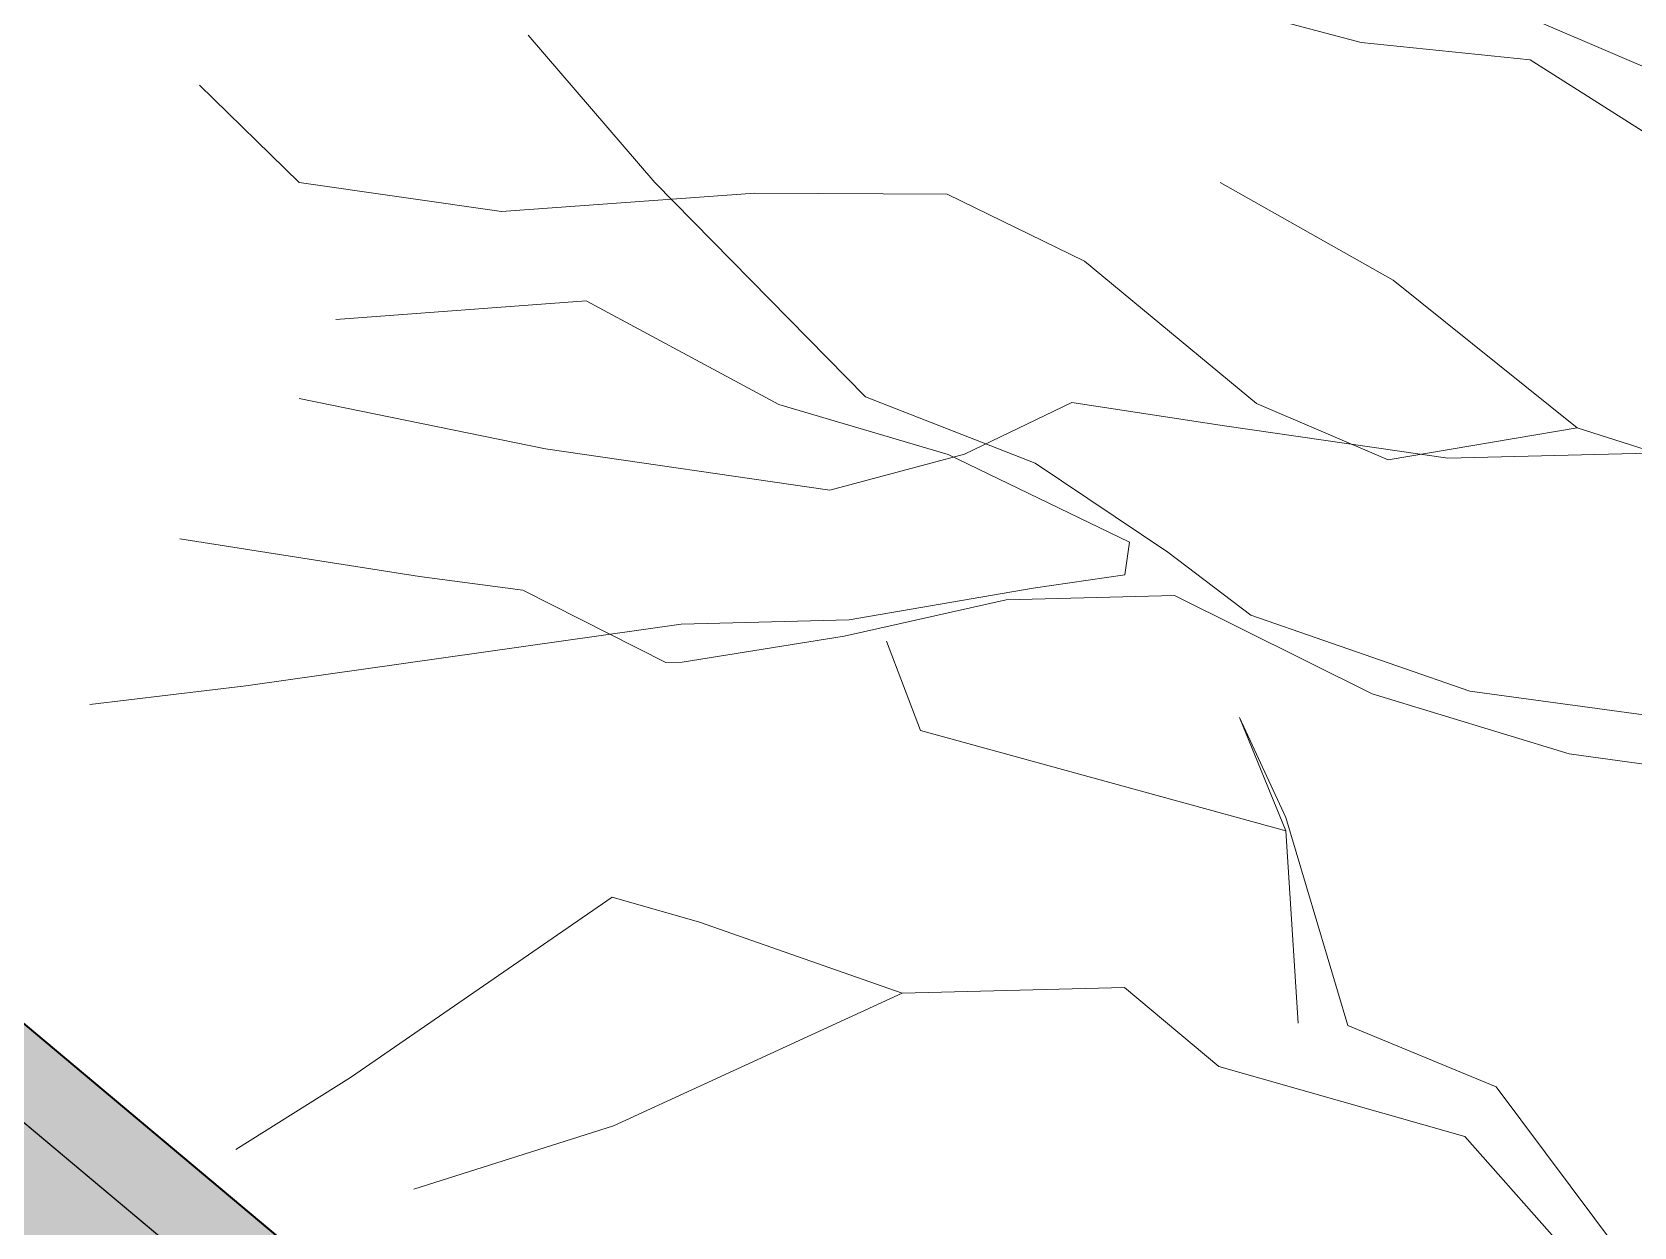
# Model space of a CAD drawing. Header units: millimetres. Extents: x -13512 to 8923, y -6533 to 5096.
# Drawn here: x -1076.1 to -864.2, y -5757 to -5599 of the extents above; entities that cross this region are included whole.
import ezdxf

# ---------------------------------------------------------------- set-up
doc = ezdxf.new("R2010")
doc.units = ezdxf.units.MM
for name, color, linetype, lineweight in [('A-RYS ELEWACJI', 30, 'Continuous', 35), ('B-DACHÓWKA', 250, 'Continuous', 0), ('B-materiały', 9, 'Continuous', 0), ('C-DACH CIENKA', 191, 'Continuous', 0), ('Layer1', 7, 'Continuous', 0)]:
    doc.layers.add(name, color=color, linetype=linetype, lineweight=lineweight)

msp = doc.modelspace()

# ---------------------------------------------------------------- hatches: boundary and pattern name
at = {"layer": 'B-DACHÓWKA', "transparency": 33554636}
h = msp.add_hatch(color=256, dxfattribs=at)
h.dxf.hatch_style = 1
h.paths.add_polyline_path([(-1363.77, -5502.74), (-1363.77, -5528.85), (-749.57, -6044.23), (-749.57, -6018.15)])
h.paths.add_polyline_path([(-749.57, -6018.12), (-743.15, -6010.48), (-1363.77, -5489.68), (-1363.77, -5502.74)])

# ---------------------------------------------------------------- linework, layer by layer
at = {"layer": 'A-RYS ELEWACJI'}
msp.add_line((-1363.77, -5489.68), (-743.15, -6010.48), dxfattribs=at)
at = {"layer": 'B-materiały'}
for points in [[(-1363.77, -5489.68), (-1363.77, -5502.74), (-749.57, -6018.12), (-743.15, -6010.48), (-1363.77, -5489.68)], [(-1363.77, -5502.74), (-1363.77, -5528.85), (-749.57, -6044.23), (-749.57, -6018.15), (-1363.77, -5502.74)]]:
    msp.add_lwpolyline(points, dxfattribs=at)
at = {"layer": 'C-DACH CIENKA'}
msp.add_line((-1363.77, -5502.74), (-749.57, -6018.15), dxfattribs=at)
at = {"layer": 'Layer1'}
for p, q in [((-909.3, -5583.69), (-857.81, -5605.76)), ((-909.3, -5583.69), (-857.81, -5605.76)), ((-909.3, -5583.69), (-857.81, -5605.76)), ((-909.3, -5583.69), (-857.81, -5605.76)), ((-909.3, -5583.69), (-857.81, -5605.76)), ((-909.3, -5583.69), (-857.81, -5605.76)), ((-909.3, -5583.69), (-857.81, -5605.76)), ((-909.3, -5583.69), (-857.81, -5605.76)), ((-900.3, -5600.36), (-929.93, -5592.49)), ((-900.3, -5600.36), (-929.93, -5592.49)), ((-900.3, -5600.36), (-929.93, -5592.49)), ((-900.3, -5600.36), (-929.93, -5592.49)), ((-900.3, -5600.36), (-929.93, -5592.49)), ((-900.3, -5600.36), (-929.93, -5592.49)), ((-900.3, -5600.36), (-929.93, -5592.49)), ((-900.3, -5600.36), (-929.93, -5592.49)), ((-1010.49, -5599.37), (-993.73, -5618.89)), ((-1010.49, -5599.37), (-993.73, -5618.89)), ((-1010.49, -5599.37), (-993.73, -5618.89)), ((-1010.49, -5599.37), (-993.73, -5618.89)), ((-1010.49, -5599.37), (-993.73, -5618.89)), ((-1010.49, -5599.37), (-993.73, -5618.89)), ((-1010.49, -5599.37), (-993.73, -5618.89)), ((-1010.49, -5599.37), (-993.73, -5618.89)), ((-877.98, -5602.67), (-900.3, -5600.36)), ((-877.98, -5602.67), (-900.3, -5600.36)), ((-877.98, -5602.67), (-900.3, -5600.36)), ((-877.98, -5602.67), (-900.3, -5600.36)), ((-877.98, -5602.67), (-900.3, -5600.36)), ((-877.98, -5602.67), (-900.3, -5600.36)), ((-877.98, -5602.67), (-900.3, -5600.36)), ((-877.98, -5602.67), (-900.3, -5600.36)), ((-860.48, -5613.72), (-877.98, -5602.67)), ((-860.48, -5613.72), (-877.98, -5602.67)), ((-860.48, -5613.72), (-877.98, -5602.67)), ((-860.48, -5613.72), (-877.98, -5602.67)), ((-860.48, -5613.72), (-877.98, -5602.67)), ((-860.48, -5613.72), (-877.98, -5602.67)), ((-860.48, -5613.72), (-877.98, -5602.67)), ((-860.48, -5613.72), (-877.98, -5602.67)), ((-1053.99, -5605.99), (-1040.78, -5618.89)), ((-1053.99, -5605.99), (-1040.78, -5618.89)), ((-1053.99, -5605.99), (-1040.78, -5618.89)), ((-1053.99, -5605.99), (-1040.78, -5618.89)), ((-1053.99, -5605.99), (-1040.78, -5618.89)), ((-1053.99, -5605.99), (-1040.78, -5618.89)), ((-1053.99, -5605.99), (-1040.78, -5618.89)), ((-1053.99, -5605.99), (-1040.78, -5618.89)), ((-1040.78, -5618.89), (-1014.03, -5622.72)), ((-1040.78, -5618.89), (-1014.03, -5622.72)), ((-1040.78, -5618.89), (-1014.03, -5622.72)), ((-1040.78, -5618.89), (-1014.03, -5622.72)), ((-1040.78, -5618.89), (-1014.03, -5622.72)), ((-1040.78, -5618.89), (-1014.03, -5622.72)), ((-1040.78, -5618.89), (-1014.03, -5622.72)), ((-1040.78, -5618.89), (-1014.03, -5622.72)), ((-993.73, -5618.89), (-965.89, -5647.23)), ((-993.73, -5618.89), (-965.89, -5647.23)), ((-993.73, -5618.89), (-965.89, -5647.23)), ((-993.73, -5618.89), (-965.89, -5647.23)), ((-993.73, -5618.89), (-965.89, -5647.23)), ((-993.73, -5618.89), (-965.89, -5647.23)), ((-993.73, -5618.89), (-965.89, -5647.23)), ((-993.73, -5618.89), (-965.89, -5647.23)), ((-918.97, -5618.89), (-896.09, -5631.78)), ((-918.97, -5618.89), (-896.09, -5631.78)), ((-918.97, -5618.89), (-896.09, -5631.78)), ((-918.97, -5618.89), (-896.09, -5631.78)), ((-918.97, -5618.89), (-896.09, -5631.78)), ((-918.97, -5618.89), (-896.09, -5631.78)), ((-918.97, -5618.89), (-896.09, -5631.78)), ((-918.97, -5618.89), (-896.09, -5631.78)), ((-1014.03, -5622.72), (-980.52, -5620.28)), ((-1014.03, -5622.72), (-980.52, -5620.28)), ((-1014.03, -5622.72), (-980.52, -5620.28)), ((-1014.03, -5622.72), (-980.52, -5620.28)), ((-1014.03, -5622.72), (-980.52, -5620.28)), ((-1014.03, -5622.72), (-980.52, -5620.28)), ((-1014.03, -5622.72), (-980.52, -5620.28)), ((-1014.03, -5622.72), (-980.52, -5620.28)), ((-980.52, -5620.28), (-955.08, -5620.4)), ((-980.52, -5620.28), (-955.08, -5620.4)), ((-980.52, -5620.28), (-955.08, -5620.4)), ((-980.52, -5620.28), (-955.08, -5620.4)), ((-980.52, -5620.28), (-955.08, -5620.4)), ((-980.52, -5620.28), (-955.08, -5620.4)), ((-980.52, -5620.28), (-955.08, -5620.4)), ((-980.52, -5620.28), (-955.08, -5620.4)), ((-955.08, -5620.4), (-936.91, -5629.28)), ((-955.08, -5620.4), (-936.91, -5629.28)), ((-955.08, -5620.4), (-936.91, -5629.28)), ((-955.08, -5620.4), (-936.91, -5629.28)), ((-955.08, -5620.4), (-936.91, -5629.28)), ((-955.08, -5620.4), (-936.91, -5629.28)), ((-955.08, -5620.4), (-936.91, -5629.28)), ((-955.08, -5620.4), (-936.91, -5629.28)), ((-936.91, -5629.28), (-914.18, -5648.09)), ((-936.91, -5629.28), (-914.18, -5648.09)), ((-936.91, -5629.28), (-914.18, -5648.09)), ((-936.91, -5629.28), (-914.18, -5648.09)), ((-936.91, -5629.28), (-914.18, -5648.09)), ((-936.91, -5629.28), (-914.18, -5648.09)), ((-936.91, -5629.28), (-914.18, -5648.09)), ((-936.91, -5629.28), (-914.18, -5648.09)), ((-896.09, -5631.78), (-871.74, -5651.34)), ((-896.09, -5631.78), (-871.74, -5651.34)), ((-896.09, -5631.78), (-871.74, -5651.34)), ((-896.09, -5631.78), (-871.74, -5651.34)), ((-896.09, -5631.78), (-871.74, -5651.34)), ((-896.09, -5631.78), (-871.74, -5651.34)), ((-896.09, -5631.78), (-871.74, -5651.34)), ((-896.09, -5631.78), (-871.74, -5651.34)), ((-1002.83, -5634.52), (-1035.95, -5637.01)), ((-1002.83, -5634.52), (-1035.95, -5637.01)), ((-1002.83, -5634.52), (-1035.95, -5637.01)), ((-1002.83, -5634.52), (-1035.95, -5637.01)), ((-1002.83, -5634.52), (-1035.95, -5637.01)), ((-1002.83, -5634.52), (-1035.95, -5637.01)), ((-1002.83, -5634.52), (-1035.95, -5637.01)), ((-1002.83, -5634.52), (-1035.95, -5637.01)), ((-977.35, -5648.24), (-1002.83, -5634.52)), ((-977.35, -5648.24), (-1002.83, -5634.52)), ((-977.35, -5648.24), (-1002.83, -5634.52)), ((-977.35, -5648.24), (-1002.83, -5634.52)), ((-977.35, -5648.24), (-1002.83, -5634.52)), ((-977.35, -5648.24), (-1002.83, -5634.52)), ((-977.35, -5648.24), (-1002.83, -5634.52)), ((-977.35, -5648.24), (-1002.83, -5634.52)), ((-1008.23, -5654.08), (-1040.78, -5647.46)), ((-1008.23, -5654.08), (-1040.78, -5647.46)), ((-1008.23, -5654.08), (-1040.78, -5647.46)), ((-1008.23, -5654.08), (-1040.78, -5647.46)), ((-1008.23, -5654.08), (-1040.78, -5647.46)), ((-1008.23, -5654.08), (-1040.78, -5647.46)), ((-1008.23, -5654.08), (-1040.78, -5647.46)), ((-1008.23, -5654.08), (-1040.78, -5647.46)), ((-954.93, -5654.86), (-977.35, -5648.24)), ((-954.93, -5654.86), (-977.35, -5648.24)), ((-954.93, -5654.86), (-977.35, -5648.24)), ((-954.93, -5654.86), (-977.35, -5648.24)), ((-954.93, -5654.86), (-977.35, -5648.24)), ((-954.93, -5654.86), (-977.35, -5648.24)), ((-954.93, -5654.86), (-977.35, -5648.24)), ((-954.93, -5654.86), (-977.35, -5648.24)), ((-965.89, -5647.23), (-943.42, -5656)), ((-965.89, -5647.23), (-943.42, -5656)), ((-965.89, -5647.23), (-943.42, -5656)), ((-965.89, -5647.23), (-943.42, -5656)), ((-965.89, -5647.23), (-943.42, -5656)), ((-965.89, -5647.23), (-943.42, -5656)), ((-965.89, -5647.23), (-943.42, -5656)), ((-965.89, -5647.23), (-943.42, -5656)), ((-938.59, -5647.98), (-952.78, -5654.8)), ((-938.59, -5647.98), (-952.78, -5654.8)), ((-938.59, -5647.98), (-952.78, -5654.8)), ((-938.59, -5647.98), (-952.78, -5654.8)), ((-938.59, -5647.98), (-952.78, -5654.8)), ((-938.59, -5647.98), (-952.78, -5654.8)), ((-938.59, -5647.98), (-952.78, -5654.8)), ((-938.59, -5647.98), (-952.78, -5654.8)), ((-918.41, -5651.07), (-938.59, -5647.98)), ((-918.41, -5651.07), (-938.59, -5647.98)), ((-918.41, -5651.07), (-938.59, -5647.98)), ((-918.41, -5651.07), (-938.59, -5647.98)), ((-918.41, -5651.07), (-938.59, -5647.98)), ((-918.41, -5651.07), (-938.59, -5647.98)), ((-918.41, -5651.07), (-938.59, -5647.98)), ((-918.41, -5651.07), (-938.59, -5647.98)), ((-914.18, -5648.09), (-896.76, -5655.55)), ((-914.18, -5648.09), (-896.76, -5655.55)), ((-914.18, -5648.09), (-896.76, -5655.55)), ((-914.18, -5648.09), (-896.76, -5655.55)), ((-914.18, -5648.09), (-896.76, -5655.55)), ((-914.18, -5648.09), (-896.76, -5655.55)), ((-914.18, -5648.09), (-896.76, -5655.55)), ((-914.18, -5648.09), (-896.76, -5655.55)), ((-888.87, -5655.35), (-918.41, -5651.07)), ((-888.87, -5655.35), (-918.41, -5651.07)), ((-888.87, -5655.35), (-918.41, -5651.07)), ((-888.87, -5655.35), (-918.41, -5651.07)), ((-888.87, -5655.35), (-918.41, -5651.07)), ((-888.87, -5655.35), (-918.41, -5651.07)), ((-888.87, -5655.35), (-918.41, -5651.07)), ((-888.87, -5655.35), (-918.41, -5651.07)), ((-896.76, -5655.55), (-871.74, -5651.34)), ((-896.76, -5655.55), (-871.74, -5651.34)), ((-896.76, -5655.55), (-871.74, -5651.34)), ((-896.76, -5655.55), (-871.74, -5651.34)), ((-896.76, -5655.55), (-871.74, -5651.34)), ((-896.76, -5655.55), (-871.74, -5651.34)), ((-896.76, -5655.55), (-871.74, -5651.34)), ((-896.76, -5655.55), (-871.74, -5651.34)), ((-871.74, -5651.34), (-852.92, -5657.33)), ((-871.74, -5651.34), (-852.92, -5657.33)), ((-871.74, -5651.34), (-852.92, -5657.33)), ((-871.74, -5651.34), (-852.92, -5657.33)), ((-871.74, -5651.34), (-852.92, -5657.33)), ((-871.74, -5651.34), (-852.92, -5657.33)), ((-871.74, -5651.34), (-852.92, -5657.33)), ((-871.74, -5651.34), (-852.92, -5657.33)), ((-970.61, -5659.56), (-1008.23, -5654.08)), ((-970.61, -5659.56), (-1008.23, -5654.08)), ((-970.61, -5659.56), (-1008.23, -5654.08)), ((-970.61, -5659.56), (-1008.23, -5654.08)), ((-970.61, -5659.56), (-1008.23, -5654.08)), ((-970.61, -5659.56), (-1008.23, -5654.08)), ((-970.61, -5659.56), (-1008.23, -5654.08)), ((-970.61, -5659.56), (-1008.23, -5654.08)), ((-952.78, -5654.8), (-970.61, -5659.56)), ((-952.78, -5654.8), (-970.61, -5659.56)), ((-952.78, -5654.8), (-970.61, -5659.56)), ((-952.78, -5654.8), (-970.61, -5659.56)), ((-952.78, -5654.8), (-970.61, -5659.56)), ((-952.78, -5654.8), (-970.61, -5659.56)), ((-952.78, -5654.8), (-970.61, -5659.56)), ((-952.78, -5654.8), (-970.61, -5659.56)), ((-930.95, -5666.46), (-954.93, -5654.86)), ((-930.95, -5666.46), (-954.93, -5654.86)), ((-930.95, -5666.46), (-954.93, -5654.86)), ((-930.95, -5666.46), (-954.93, -5654.86)), ((-930.95, -5666.46), (-954.93, -5654.86)), ((-930.95, -5666.46), (-954.93, -5654.86)), ((-930.95, -5666.46), (-954.93, -5654.86)), ((-930.95, -5666.46), (-954.93, -5654.86)), ((-862.32, -5654.69), (-888.87, -5655.35)), ((-862.32, -5654.69), (-888.87, -5655.35)), ((-862.32, -5654.69), (-888.87, -5655.35)), ((-862.32, -5654.69), (-888.87, -5655.35)), ((-862.32, -5654.69), (-888.87, -5655.35)), ((-862.32, -5654.69), (-888.87, -5655.35)), ((-862.32, -5654.69), (-888.87, -5655.35)), ((-862.32, -5654.69), (-888.87, -5655.35)), ((-943.42, -5656), (-925.89, -5667.77)), ((-943.42, -5656), (-925.89, -5667.77)), ((-943.42, -5656), (-925.89, -5667.77)), ((-943.42, -5656), (-925.89, -5667.77)), ((-943.42, -5656), (-925.89, -5667.77)), ((-943.42, -5656), (-925.89, -5667.77)), ((-943.42, -5656), (-925.89, -5667.77)), ((-943.42, -5656), (-925.89, -5667.77)), ((-1024.89, -5670.97), (-1056.6, -5666.02)), ((-1024.89, -5670.97), (-1056.6, -5666.02)), ((-1024.89, -5670.97), (-1056.6, -5666.02)), ((-1024.89, -5670.97), (-1056.6, -5666.02)), ((-1024.89, -5670.97), (-1056.6, -5666.02)), ((-1024.89, -5670.97), (-1056.6, -5666.02)), ((-1024.89, -5670.97), (-1056.6, -5666.02)), ((-1024.89, -5670.97), (-1056.6, -5666.02)), ((-931.56, -5670.78), (-930.95, -5666.46)), ((-931.56, -5670.78), (-930.95, -5666.46)), ((-931.56, -5670.78), (-930.95, -5666.46)), ((-931.56, -5670.78), (-930.95, -5666.46)), ((-931.56, -5670.78), (-930.95, -5666.46)), ((-931.56, -5670.78), (-930.95, -5666.46)), ((-931.56, -5670.78), (-930.95, -5666.46)), ((-931.56, -5670.78), (-930.95, -5666.46)), ((-925.89, -5667.77), (-914.91, -5676.11)), ((-925.89, -5667.77), (-914.91, -5676.11)), ((-925.89, -5667.77), (-914.91, -5676.11)), ((-925.89, -5667.77), (-914.91, -5676.11)), ((-925.89, -5667.77), (-914.91, -5676.11)), ((-925.89, -5667.77), (-914.91, -5676.11)), ((-925.89, -5667.77), (-914.91, -5676.11)), ((-925.89, -5667.77), (-914.91, -5676.11)), ((-1011.2, -5672.78), (-1024.89, -5670.97)), ((-1011.2, -5672.78), (-1024.89, -5670.97)), ((-1011.2, -5672.78), (-1024.89, -5670.97)), ((-1011.2, -5672.78), (-1024.89, -5670.97)), ((-1011.2, -5672.78), (-1024.89, -5670.97)), ((-1011.2, -5672.78), (-1024.89, -5670.97)), ((-1011.2, -5672.78), (-1024.89, -5670.97)), ((-1011.2, -5672.78), (-1024.89, -5670.97)), ((-968.03, -5676.72), (-943.72, -5672.52)), ((-968.03, -5676.72), (-943.72, -5672.52)), ((-968.03, -5676.72), (-943.72, -5672.52)), ((-968.03, -5676.72), (-943.72, -5672.52)), ((-968.03, -5676.72), (-943.72, -5672.52)), ((-968.03, -5676.72), (-943.72, -5672.52)), ((-968.03, -5676.72), (-943.72, -5672.52)), ((-968.03, -5676.72), (-943.72, -5672.52)), ((-943.72, -5672.52), (-931.56, -5670.78)), ((-943.72, -5672.52), (-931.56, -5670.78)), ((-943.72, -5672.52), (-931.56, -5670.78)), ((-943.72, -5672.52), (-931.56, -5670.78)), ((-943.72, -5672.52), (-931.56, -5670.78)), ((-943.72, -5672.52), (-931.56, -5670.78)), ((-943.72, -5672.52), (-931.56, -5670.78)), ((-943.72, -5672.52), (-931.56, -5670.78)), ((-992.29, -5682.35), (-1011.2, -5672.78)), ((-992.29, -5682.35), (-1011.2, -5672.78)), ((-992.29, -5682.35), (-1011.2, -5672.78)), ((-992.29, -5682.35), (-1011.2, -5672.78)), ((-992.29, -5682.35), (-1011.2, -5672.78)), ((-992.29, -5682.35), (-1011.2, -5672.78)), ((-992.29, -5682.35), (-1011.2, -5672.78)), ((-992.29, -5682.35), (-1011.2, -5672.78)), ((-947.27, -5674.05), (-968.69, -5678.89)), ((-947.27, -5674.05), (-968.69, -5678.89)), ((-947.27, -5674.05), (-968.69, -5678.89)), ((-947.27, -5674.05), (-968.69, -5678.89)), ((-947.27, -5674.05), (-968.69, -5678.89)), ((-947.27, -5674.05), (-968.69, -5678.89)), ((-947.27, -5674.05), (-968.69, -5678.89)), ((-947.27, -5674.05), (-968.69, -5678.89)), ((-925.03, -5673.49), (-947.27, -5674.05)), ((-925.03, -5673.49), (-947.27, -5674.05)), ((-925.03, -5673.49), (-947.27, -5674.05)), ((-925.03, -5673.49), (-947.27, -5674.05)), ((-925.03, -5673.49), (-947.27, -5674.05)), ((-925.03, -5673.49), (-947.27, -5674.05)), ((-925.03, -5673.49), (-947.27, -5674.05)), ((-925.03, -5673.49), (-947.27, -5674.05)), ((-898.86, -5686.48), (-925.03, -5673.49)), ((-898.86, -5686.48), (-925.03, -5673.49)), ((-898.86, -5686.48), (-925.03, -5673.49)), ((-898.86, -5686.48), (-925.03, -5673.49)), ((-898.86, -5686.48), (-925.03, -5673.49)), ((-898.86, -5686.48), (-925.03, -5673.49)), ((-898.86, -5686.48), (-925.03, -5673.49)), ((-898.86, -5686.48), (-925.03, -5673.49)), ((-990.27, -5677.28), (-968.03, -5676.72)), ((-990.27, -5677.28), (-968.03, -5676.72)), ((-990.27, -5677.28), (-968.03, -5676.72)), ((-990.27, -5677.28), (-968.03, -5676.72)), ((-990.27, -5677.28), (-968.03, -5676.72)), ((-990.27, -5677.28), (-968.03, -5676.72)), ((-990.27, -5677.28), (-968.03, -5676.72)), ((-990.27, -5677.28), (-968.03, -5676.72)), ((-914.91, -5676.11), (-885.95, -5686.15)), ((-914.91, -5676.11), (-885.95, -5686.15)), ((-914.91, -5676.11), (-885.95, -5686.15)), ((-914.91, -5676.11), (-885.95, -5686.15)), ((-914.91, -5676.11), (-885.95, -5686.15)), ((-914.91, -5676.11), (-885.95, -5686.15)), ((-914.91, -5676.11), (-885.95, -5686.15)), ((-914.91, -5676.11), (-885.95, -5686.15)), ((-1047.87, -5685.45), (-990.27, -5677.28)), ((-1047.87, -5685.45), (-990.27, -5677.28)), ((-1047.87, -5685.45), (-990.27, -5677.28)), ((-1047.87, -5685.45), (-990.27, -5677.28)), ((-1047.87, -5685.45), (-990.27, -5677.28)), ((-1047.87, -5685.45), (-990.27, -5677.28)), ((-1047.87, -5685.45), (-990.27, -5677.28)), ((-1047.87, -5685.45), (-990.27, -5677.28)), ((-968.69, -5678.89), (-990.14, -5682.3)), ((-968.69, -5678.89), (-990.14, -5682.3)), ((-968.69, -5678.89), (-990.14, -5682.3)), ((-968.69, -5678.89), (-990.14, -5682.3)), ((-968.69, -5678.89), (-990.14, -5682.3)), ((-968.69, -5678.89), (-990.14, -5682.3)), ((-968.69, -5678.89), (-990.14, -5682.3)), ((-968.69, -5678.89), (-990.14, -5682.3)), ((-958.6, -5691.37), (-963.12, -5679.52)), ((-958.6, -5691.37), (-963.12, -5679.52)), ((-958.6, -5691.37), (-963.12, -5679.52)), ((-958.6, -5691.37), (-963.12, -5679.52)), ((-958.6, -5691.37), (-963.12, -5679.52)), ((-958.6, -5691.37), (-963.12, -5679.52)), ((-958.6, -5691.37), (-963.12, -5679.52)), ((-958.6, -5691.37), (-963.12, -5679.52)), ((-990.14, -5682.3), (-992.29, -5682.35)), ((-990.14, -5682.3), (-992.29, -5682.35)), ((-990.14, -5682.3), (-992.29, -5682.35)), ((-990.14, -5682.3), (-992.29, -5682.35)), ((-990.14, -5682.3), (-992.29, -5682.35)), ((-990.14, -5682.3), (-992.29, -5682.35)), ((-990.14, -5682.3), (-992.29, -5682.35)), ((-990.14, -5682.3), (-992.29, -5682.35)), ((-1068.49, -5687.89), (-1047.87, -5685.45)), ((-1068.49, -5687.89), (-1047.87, -5685.45)), ((-1068.49, -5687.89), (-1047.87, -5685.45)), ((-1068.49, -5687.89), (-1047.87, -5685.45)), ((-1068.49, -5687.89), (-1047.87, -5685.45)), ((-1068.49, -5687.89), (-1047.87, -5685.45)), ((-1068.49, -5687.89), (-1047.87, -5685.45)), ((-1068.49, -5687.89), (-1047.87, -5685.45)), ((-872.81, -5694.44), (-898.86, -5686.48)), ((-872.81, -5694.44), (-898.86, -5686.48)), ((-872.81, -5694.44), (-898.86, -5686.48)), ((-872.81, -5694.44), (-898.86, -5686.48)), ((-872.81, -5694.44), (-898.86, -5686.48)), ((-872.81, -5694.44), (-898.86, -5686.48)), ((-872.81, -5694.44), (-898.86, -5686.48)), ((-872.81, -5694.44), (-898.86, -5686.48)), ((-885.95, -5686.15), (-859.29, -5689.79)), ((-885.95, -5686.15), (-859.29, -5689.79)), ((-885.95, -5686.15), (-859.29, -5689.79)), ((-885.95, -5686.15), (-859.29, -5689.79)), ((-885.95, -5686.15), (-859.29, -5689.79)), ((-885.95, -5686.15), (-859.29, -5689.79)), ((-885.95, -5686.15), (-859.29, -5689.79)), ((-885.95, -5686.15), (-859.29, -5689.79)), ((-910.27, -5704.61), (-958.6, -5691.37)), ((-910.27, -5704.61), (-958.6, -5691.37)), ((-910.27, -5704.61), (-958.6, -5691.37)), ((-910.27, -5704.61), (-958.6, -5691.37)), ((-910.27, -5704.61), (-958.6, -5691.37)), ((-910.27, -5704.61), (-958.6, -5691.37)), ((-910.27, -5704.61), (-958.6, -5691.37)), ((-910.27, -5704.61), (-958.6, -5691.37)), ((-910.27, -5704.61), (-916.39, -5689.63)), ((-916.39, -5689.63), (-910.27, -5702.87)), ((-910.27, -5704.61), (-916.39, -5689.63)), ((-916.39, -5689.63), (-910.27, -5702.87)), ((-910.27, -5704.61), (-916.39, -5689.63)), ((-916.39, -5689.63), (-910.27, -5702.87)), ((-910.27, -5704.61), (-916.39, -5689.63)), ((-916.39, -5689.63), (-910.27, -5702.87)), ((-910.27, -5704.61), (-916.39, -5689.63)), ((-916.39, -5689.63), (-910.27, -5702.87)), ((-910.27, -5704.61), (-916.39, -5689.63)), ((-916.39, -5689.63), (-910.27, -5702.87)), ((-910.27, -5704.61), (-916.39, -5689.63)), ((-916.39, -5689.63), (-910.27, -5702.87)), ((-910.27, -5704.61), (-916.39, -5689.63)), ((-916.39, -5689.63), (-910.27, -5702.87)), ((-841.84, -5698.69), (-872.81, -5694.44)), ((-841.84, -5698.69), (-872.81, -5694.44)), ((-841.84, -5698.69), (-872.81, -5694.44)), ((-841.84, -5698.69), (-872.81, -5694.44)), ((-841.84, -5698.69), (-872.81, -5694.44)), ((-841.84, -5698.69), (-872.81, -5694.44)), ((-841.84, -5698.69), (-872.81, -5694.44)), ((-841.84, -5698.69), (-872.81, -5694.44)), ((-910.27, -5702.87), (-902.07, -5730.35)), ((-910.27, -5702.87), (-902.07, -5730.35)), ((-910.27, -5702.87), (-902.07, -5730.35)), ((-910.27, -5702.87), (-902.07, -5730.35)), ((-910.27, -5702.87), (-902.07, -5730.35)), ((-910.27, -5702.87), (-902.07, -5730.35)), ((-910.27, -5702.87), (-902.07, -5730.35)), ((-910.27, -5702.87), (-902.07, -5730.35)), ((-908.65, -5730.05), (-910.27, -5704.61)), ((-908.65, -5730.05), (-910.27, -5704.61)), ((-908.65, -5730.05), (-910.27, -5704.61)), ((-908.65, -5730.05), (-910.27, -5704.61)), ((-908.65, -5730.05), (-910.27, -5704.61)), ((-908.65, -5730.05), (-910.27, -5704.61)), ((-908.65, -5730.05), (-910.27, -5704.61)), ((-908.65, -5730.05), (-910.27, -5704.61)), ((-999.41, -5713.4), (-1034, -5737.24)), ((-999.41, -5713.4), (-1034, -5737.24)), ((-999.41, -5713.4), (-1034, -5737.24)), ((-999.41, -5713.4), (-1034, -5737.24)), ((-999.41, -5713.4), (-1034, -5737.24)), ((-999.41, -5713.4), (-1034, -5737.24)), ((-999.41, -5713.4), (-1034, -5737.24)), ((-999.41, -5713.4), (-1034, -5737.24)), ((-987.84, -5716.7), (-999.41, -5713.4)), ((-987.84, -5716.7), (-999.41, -5713.4)), ((-987.84, -5716.7), (-999.41, -5713.4)), ((-987.84, -5716.7), (-999.41, -5713.4)), ((-987.84, -5716.7), (-999.41, -5713.4)), ((-987.84, -5716.7), (-999.41, -5713.4)), ((-987.84, -5716.7), (-999.41, -5713.4)), ((-987.84, -5716.7), (-999.41, -5713.4)), ((-961.05, -5726.08), (-987.84, -5716.7)), ((-961.05, -5726.08), (-987.84, -5716.7)), ((-961.05, -5726.08), (-987.84, -5716.7)), ((-961.05, -5726.08), (-987.84, -5716.7)), ((-961.05, -5726.08), (-987.84, -5716.7)), ((-961.05, -5726.08), (-987.84, -5716.7)), ((-961.05, -5726.08), (-987.84, -5716.7)), ((-961.05, -5726.08), (-987.84, -5716.7)), ((-931.63, -5725.35), (-961.05, -5726.08)), ((-931.63, -5725.35), (-961.05, -5726.08)), ((-931.63, -5725.35), (-961.05, -5726.08)), ((-931.63, -5725.35), (-961.05, -5726.08)), ((-931.63, -5725.35), (-961.05, -5726.08)), ((-931.63, -5725.35), (-961.05, -5726.08)), ((-931.63, -5725.35), (-961.05, -5726.08)), ((-931.63, -5725.35), (-961.05, -5726.08)), ((-919.16, -5735.8), (-931.63, -5725.35)), ((-919.16, -5735.8), (-931.63, -5725.35)), ((-919.16, -5735.8), (-931.63, -5725.35)), ((-919.16, -5735.8), (-931.63, -5725.35)), ((-919.16, -5735.8), (-931.63, -5725.35)), ((-919.16, -5735.8), (-931.63, -5725.35)), ((-919.16, -5735.8), (-931.63, -5725.35)), ((-919.16, -5735.8), (-931.63, -5725.35)), ((-961.05, -5726.08), (-999.21, -5743.64)), ((-961.05, -5726.08), (-999.21, -5743.64)), ((-961.05, -5726.08), (-999.21, -5743.64)), ((-961.05, -5726.08), (-999.21, -5743.64)), ((-961.05, -5726.08), (-999.21, -5743.64)), ((-961.05, -5726.08), (-999.21, -5743.64)), ((-961.05, -5726.08), (-999.21, -5743.64)), ((-961.05, -5726.08), (-999.21, -5743.64)), ((-902.07, -5730.35), (-882.48, -5738.47)), ((-902.07, -5730.35), (-882.48, -5738.47)), ((-902.07, -5730.35), (-882.48, -5738.47)), ((-902.07, -5730.35), (-882.48, -5738.47)), ((-902.07, -5730.35), (-882.48, -5738.47)), ((-902.07, -5730.35), (-882.48, -5738.47)), ((-902.07, -5730.35), (-882.48, -5738.47)), ((-902.07, -5730.35), (-882.48, -5738.47)), ((-886.62, -5745.04), (-919.16, -5735.8)), ((-886.62, -5745.04), (-919.16, -5735.8)), ((-886.62, -5745.04), (-919.16, -5735.8)), ((-886.62, -5745.04), (-919.16, -5735.8)), ((-886.62, -5745.04), (-919.16, -5735.8)), ((-886.62, -5745.04), (-919.16, -5735.8)), ((-886.62, -5745.04), (-919.16, -5735.8)), ((-886.62, -5745.04), (-919.16, -5735.8)), ((-1034, -5737.24), (-1049.16, -5746.78)), ((-1034, -5737.24), (-1049.16, -5746.78)), ((-1034, -5737.24), (-1049.16, -5746.78)), ((-1034, -5737.24), (-1049.16, -5746.78)), ((-1034, -5737.24), (-1049.16, -5746.78)), ((-1034, -5737.24), (-1049.16, -5746.78)), ((-1034, -5737.24), (-1049.16, -5746.78)), ((-1034, -5737.24), (-1049.16, -5746.78)), ((-882.48, -5738.47), (-866.14, -5760.32)), ((-882.48, -5738.47), (-866.14, -5760.32)), ((-882.48, -5738.47), (-866.14, -5760.32)), ((-882.48, -5738.47), (-866.14, -5760.32)), ((-882.48, -5738.47), (-866.14, -5760.32)), ((-882.48, -5738.47), (-866.14, -5760.32)), ((-882.48, -5738.47), (-866.14, -5760.32)), ((-882.48, -5738.47), (-866.14, -5760.32)), ((-999.21, -5743.64), (-1025.63, -5752.01)), ((-999.21, -5743.64), (-1025.63, -5752.01)), ((-999.21, -5743.64), (-1025.63, -5752.01)), ((-999.21, -5743.64), (-1025.63, -5752.01)), ((-999.21, -5743.64), (-1025.63, -5752.01)), ((-999.21, -5743.64), (-1025.63, -5752.01)), ((-999.21, -5743.64), (-1025.63, -5752.01)), ((-999.21, -5743.64), (-1025.63, -5752.01)), ((-866.68, -5767.51), (-886.62, -5745.04)), ((-866.68, -5767.51), (-886.62, -5745.04)), ((-866.68, -5767.51), (-886.62, -5745.04)), ((-866.68, -5767.51), (-886.62, -5745.04)), ((-866.68, -5767.51), (-886.62, -5745.04)), ((-866.68, -5767.51), (-886.62, -5745.04)), ((-866.68, -5767.51), (-886.62, -5745.04)), ((-866.68, -5767.51), (-886.62, -5745.04))]:
    msp.add_line(p, q, dxfattribs=at)

doc.saveas('drawing.dxf')
